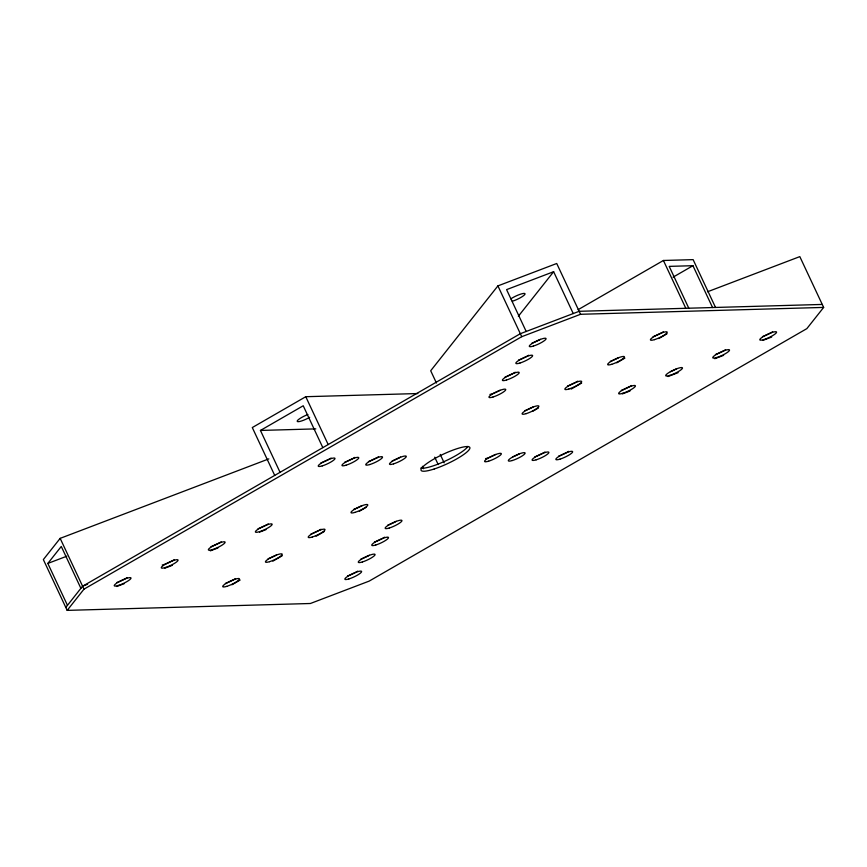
<?xml version="1.0" encoding="UTF-8"?>
<svg xmlns="http://www.w3.org/2000/svg" width="867" height="867" viewBox="0 0 867 867"><rect width="100%" height="100%" fill="white"/><g stroke="black" fill="none" stroke-linecap="round" stroke-linejoin="round"><path stroke-width="1.3" d="M268.835 458.881L60.159 538.364L43.35 559.583L67.182 610.379L310.397 603.497L369.201 581.096L806.841 328.636L823.65 307.417L799.818 256.621L707.494 291.789M67.431 605.274L47.826 563.431L61.275 546.459L80.88 588.303M65.805 607.442L82.56 586.19L87.61 584.26M67.182 610.379L83.98 589.159L521.739 336.689L580.554 314.288L823.65 307.417M580.554 314.288L556.722 263.492L497.907 285.893L430.693 370.751L436.437 383.008M518.347 316.26L553.634 271.707L573.239 313.551M417.829 393.542L305.769 396.707L252.297 427.55L274.698 475.365M280.041 472.287L260.447 430.444L303.222 405.767L322.817 447.61M82.614 586.233L520.341 333.697L579.156 311.307L822.252 304.436M578.105 309.692L663.418 260.479L693.123 259.634L715.524 307.46M673.085 277.158L692.95 265.703L712.555 307.547M231.966 584.748L240.148 580.034M272.867 561.155L282.219 555.758M316.108 536.218L324.291 531.493M359.35 511.27L366.362 507.228M532.566 411.359L538.418 407.989M571.136 389.11L581.659 383.051M616.719 362.818L624.901 358.104M658.79 338.553L666.972 333.838M553.634 271.707L506.588 289.632L526.193 331.476M47.826 563.431L66.802 556.213M116.763 586.493L124.349 583.599M164.817 568.188L172.403 565.295M210.345 550.848L217.942 547.955M259.677 532.056L265.996 529.65M622.441 393.878L630.027 390.984M667.969 376.538L678.092 372.68M714.766 358.71L723.62 355.34M762.83 340.406L771.684 337.035M692.95 265.703L669.194 266.375L688.788 308.218M260.447 430.444L315.805 428.883M663.418 260.479L685.819 308.305M521.739 336.689L497.907 285.893M440.241 454.427L444.153 462.805M434.735 457.18L438.182 464.539M422.359 466.283L423.508 468.733M305.769 396.707L328.17 444.533M60.159 538.364L83.98 589.159M357.703 571.147A9.244 1.777 -25.1 0 1 347.526 575.97M369.385 555.27A9.244 1.777 -25.1 0 1 360.975 558.998M384.59 537.204A9.244 1.777 -25.1 0 1 374.414 542.027M396.262 521.316A9.244 1.777 -25.1 0 1 387.852 525.055M540.379 339.355A9.244 1.777 -25.1 0 1 531.97 343.083M528.707 355.232A9.244 1.777 -25.1 0 1 518.531 360.054M515.258 372.203A9.244 1.777 -25.1 0 1 505.082 377.026M500.053 390.269A9.244 1.777 -25.1 0 1 489.92 394.452M772.649 331.747A9.244 1.777 -25.1 0 1 762.472 336.58M725.592 349.672A9.244 1.777 -25.1 0 1 715.427 354.495M676.78 368.692A9.244 1.777 -25.1 0 1 670.386 371.715M631.501 385.512A9.244 1.777 -25.1 0 1 621.325 390.334M268.228 523.885A9.244 1.777 -25.1 0 1 258.052 528.707M221.183 541.81A9.244 1.777 -25.1 0 1 211.006 546.633M174.126 559.724A9.244 1.777 -25.1 0 1 162.237 565.002M127.081 577.65A9.244 1.777 -25.1 0 1 116.904 582.472M663.277 331.823A9.244 1.777 -25.1 0 1 653.1 336.645M618.724 357.594A9.244 1.777 -25.1 0 1 610.314 361.322M577.725 381.166A9.244 1.777 -25.1 0 1 567.549 385.988M533.183 406.926A9.244 1.777 -25.1 0 1 524.773 410.665M495.653 454.449A9.244 1.777 -25.1 0 1 485.531 458.632M519.42 453.777A9.244 1.777 -25.1 0 1 513.026 456.811M544.942 452.01A9.244 1.777 -25.1 0 1 534.776 456.833M568.709 451.339A9.244 1.777 -25.1 0 1 558.532 456.161M400.597 457.137A9.244 1.777 -25.1 0 1 392.187 460.865M378.597 456.714A9.244 1.777 -25.1 0 1 368.421 461.537M354.831 457.386A9.244 1.777 -25.1 0 1 344.654 462.209M331.075 458.058A9.244 1.777 -25.1 0 1 320.898 462.88M362.081 505.624A9.244 1.777 -25.1 0 1 353.682 509.352M321.072 529.195A9.244 1.777 -25.1 0 1 310.906 534.029M276.54 554.967A9.244 1.777 -25.1 0 1 268.131 558.695M235.531 578.549A9.244 1.777 -25.1 0 1 225.355 583.372M467.963 446.407A26.91 5.18 -25.1 0 1 445.226 461.071A26.91 5.18 -25.1 0 1 420.744 468.061M309.682 417.32A9.244 1.777 -25.1 0 1 297.24 421.395A9.244 1.777 -25.1 0 1 307.904 414.513M510.826 298.844A9.244 1.777 -25.1 0 1 522.183 293.696A9.244 1.777 -25.1 0 1 523.484 295.745A9.244 1.777 -25.1 0 1 512.343 301.25M348.913 578.939A9.244 1.777 -25.1 0 0 361.647 571.591A9.244 1.777 -25.1 0 0 349.163 575.439A9.244 1.777 -25.1 0 0 348.913 578.939M362.363 561.968A9.244 1.777 -25.1 0 0 375.097 554.62A9.244 1.777 -25.1 0 0 362.601 558.467A9.244 1.777 -25.1 0 0 362.363 561.968M375.801 544.996A9.244 1.777 -25.1 0 0 388.535 537.648A9.244 1.777 -25.1 0 0 376.05 541.496A9.244 1.777 -25.1 0 0 375.801 544.996M389.25 528.025A9.244 1.777 -25.1 0 0 401.985 520.677A9.244 1.777 -25.1 0 0 389.489 524.524A9.244 1.777 -25.1 0 0 389.25 528.025M493.041 396.988A9.244 1.777 -25.1 0 0 505.775 389.641A9.244 1.777 -25.1 0 0 493.28 393.488A9.244 1.777 -25.1 0 0 493.041 396.988M506.491 380.017A9.244 1.777 -25.1 0 0 519.225 372.669A9.244 1.777 -25.1 0 0 506.729 376.516A9.244 1.777 -25.1 0 0 506.491 380.017M519.929 363.045A9.244 1.777 -25.1 0 0 532.663 355.698A9.244 1.777 -25.1 0 0 520.167 359.545A9.244 1.777 -25.1 0 0 519.929 363.045M533.378 346.074A9.244 1.777 -25.1 0 0 546.112 338.726A9.244 1.777 -25.1 0 0 533.617 342.573A9.244 1.777 -25.1 0 0 533.378 346.074M118.302 585.463A9.244 1.777 -25.1 0 0 131.036 578.116A9.244 1.777 -25.1 0 0 118.551 581.963A9.244 1.777 -25.1 0 0 118.302 585.463M165.359 567.538A9.244 1.777 -25.1 0 0 178.093 560.19A9.244 1.777 -25.1 0 0 165.597 564.038A9.244 1.777 -25.1 0 0 165.359 567.538M212.404 549.613A9.244 1.777 -25.1 0 0 225.138 542.276A9.244 1.777 -25.1 0 0 212.643 546.123A9.244 1.777 -25.1 0 0 212.404 549.613M259.45 531.699A9.244 1.777 -25.1 0 0 272.184 524.351A9.244 1.777 -25.1 0 0 259.699 528.198A9.244 1.777 -25.1 0 0 259.45 531.699M622.723 393.325A9.244 1.777 -25.1 0 0 635.457 385.988A9.244 1.777 -25.1 0 0 622.961 389.825A9.244 1.777 -25.1 0 0 622.723 393.325M669.779 375.411A9.244 1.777 -25.1 0 0 682.513 368.063A9.244 1.777 -25.1 0 0 670.018 371.91A9.244 1.777 -25.1 0 0 669.779 375.411M716.825 357.486A9.244 1.777 -25.1 0 0 729.559 350.138A9.244 1.777 -25.1 0 0 717.063 353.985A9.244 1.777 -25.1 0 0 716.825 357.486M763.87 339.561A9.244 1.777 -25.1 0 0 776.604 332.224A9.244 1.777 -25.1 0 0 764.109 336.06A9.244 1.777 -25.1 0 0 763.87 339.561M559.941 459.152A9.244 1.777 -25.1 0 0 572.675 451.805A9.244 1.777 -25.1 0 0 560.18 455.652A9.244 1.777 -25.1 0 0 559.941 459.152M536.174 459.824A9.244 1.777 -25.1 0 0 548.909 452.476A9.244 1.777 -25.1 0 0 536.413 456.324A9.244 1.777 -25.1 0 0 536.174 459.824M512.408 460.496A9.244 1.777 -25.1 0 0 525.142 453.148A9.244 1.777 -25.1 0 0 512.646 456.996A9.244 1.777 -25.1 0 0 512.408 460.496M488.641 461.168A9.244 1.777 -25.1 0 0 501.375 453.82A9.244 1.777 -25.1 0 0 488.89 457.668A9.244 1.777 -25.1 0 0 488.641 461.168M393.585 463.856A9.244 1.777 -25.1 0 0 406.33 456.508A9.244 1.777 -25.1 0 0 393.835 460.344A9.244 1.777 -25.1 0 0 393.585 463.856M369.83 464.528A9.244 1.777 -25.1 0 0 382.564 457.18A9.244 1.777 -25.1 0 0 370.068 461.027A9.244 1.777 -25.1 0 0 369.83 464.528M346.052 465.2A9.244 1.777 -25.1 0 0 358.797 457.852A9.244 1.777 -25.1 0 0 346.312 461.688A9.244 1.777 -25.1 0 0 346.052 465.2M322.296 465.872A9.244 1.777 -25.1 0 0 335.03 458.524A9.244 1.777 -25.1 0 0 322.546 462.371A9.244 1.777 -25.1 0 0 322.296 465.872M269.529 561.686A9.244 1.777 -25.1 0 0 282.263 554.338A9.244 1.777 -25.1 0 0 269.767 558.185A9.244 1.777 -25.1 0 0 269.529 561.686M312.304 537.009A9.244 1.777 -25.1 0 0 325.038 529.672A9.244 1.777 -25.1 0 0 312.543 533.508A9.244 1.777 -25.1 0 0 312.304 537.009M355.08 512.343A9.244 1.777 -25.1 0 0 367.814 504.995A9.244 1.777 -25.1 0 0 355.318 508.842A9.244 1.777 -25.1 0 0 355.08 512.343M526.171 413.646A9.244 1.777 -25.1 0 0 538.906 406.309A9.244 1.777 -25.1 0 0 526.421 410.145A9.244 1.777 -25.1 0 0 526.171 413.646M568.947 388.98A9.244 1.777 -25.1 0 0 581.681 381.632A9.244 1.777 -25.1 0 0 569.186 385.479A9.244 1.777 -25.1 0 0 568.947 388.98M611.723 364.303A9.244 1.777 -25.1 0 0 624.457 356.966A9.244 1.777 -25.1 0 0 611.972 360.802A9.244 1.777 -25.1 0 0 611.723 364.303M654.498 339.636A9.244 1.777 -25.1 0 0 667.232 332.289A9.244 1.777 -25.1 0 0 654.737 336.136A9.244 1.777 -25.1 0 0 654.498 339.636M226.753 586.352A9.244 1.777 -25.1 0 0 239.487 579.015A9.244 1.777 -25.1 0 0 226.991 582.862A9.244 1.777 -25.1 0 0 226.753 586.352M434.248 468.971A26.91 5.18 -25.1 0 0 469.892 447.686A26.91 5.18 -25.1 0 0 432.221 460.019A26.91 5.18 -25.1 0 0 434.248 468.971"/></g></svg>
